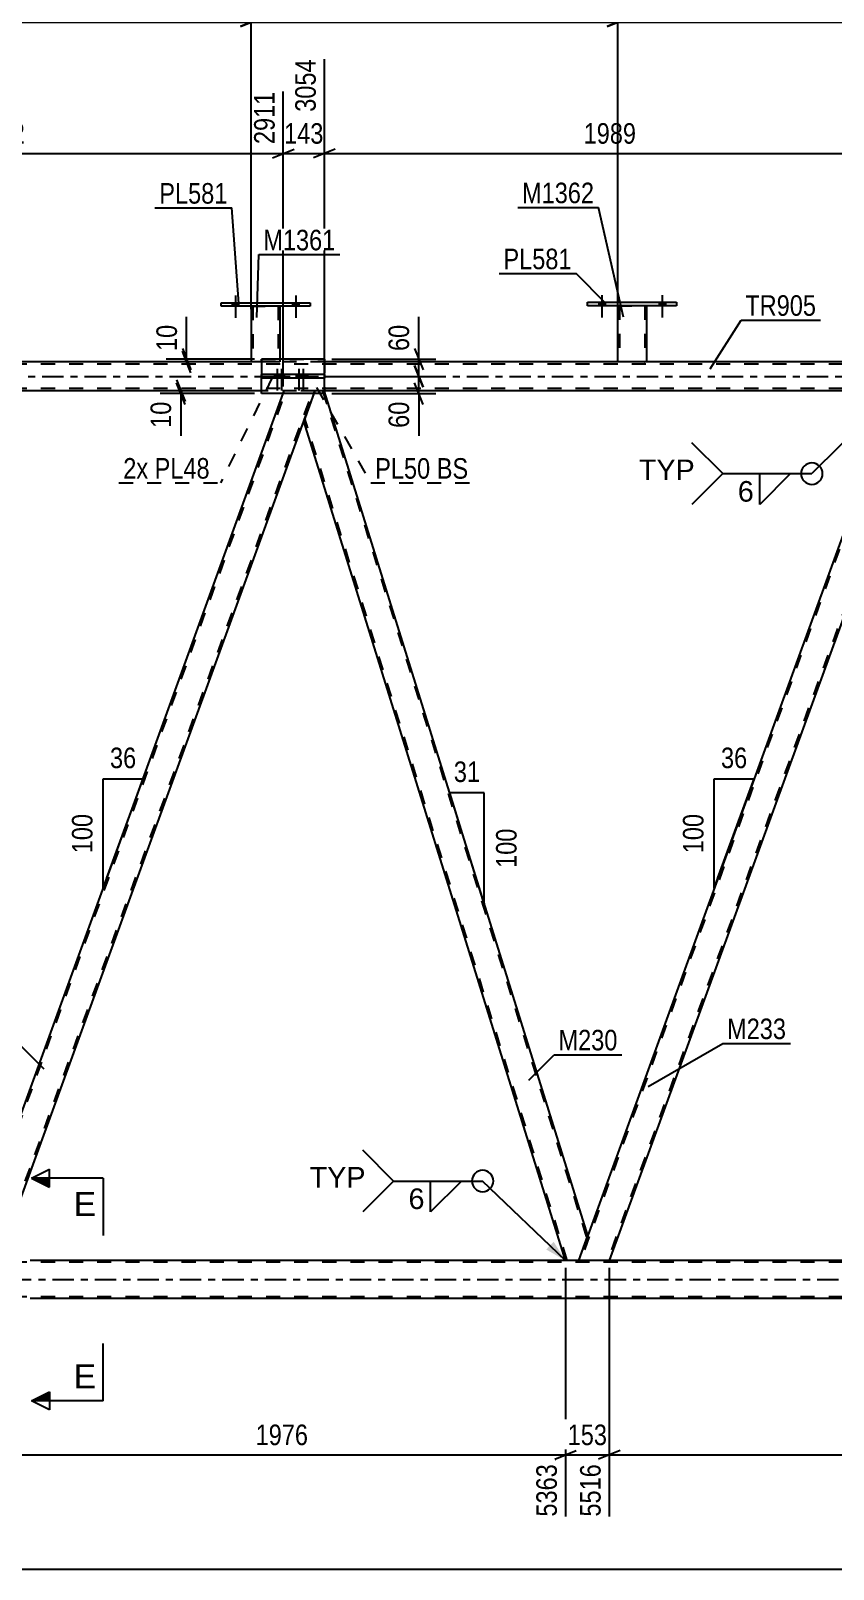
# Model space of a CAD drawing. Header units: millimetres. Extents: x 0 to 841, y 0 to 594.
# Drawn here: x 166.9 to 278.7, y 260.9 to 475.2 of the extents above; entities that cross this region are included whole.
import ezdxf

# ---------------------------------------------------------------- set-up
doc = ezdxf.new("R2010")
doc.units = ezdxf.units.MM
doc.linetypes.add('DXK_LINE_DOT2', pattern=[3.9198, 1.9599, -1.9599])
doc.linetypes.add('DXK_LINE_DOT3', pattern=[5.9187, 2.979, -0.9799, 0.9799, -0.9799])
doc.styles.add('Arial', font='ARIAL.TTF', dxfattribs={"height": 0.2})
doc.styles.add('Arial Narrow', font='ARIALN.TTF', dxfattribs={"height": 0.2})

# ---------------------------------------------------------------- blocks, each defined once
blk = doc.blocks.new('Part-275726623-4651 - 4642')
at = {"color": 2, "linetype": 'Continuous'}
for p, q in [((206.34, 424.69), (204.94, 420.84)), ((244.51, 307.35), (207.84, 424.97)), ((241.4, 303.87), (204.94, 420.84)), ((243.24, 303.87), (244.51, 307.35))]:
    blk.add_line(p, q, dxfattribs=at)
at = {"color": 7, "linetype": 'DXK_LINE_DOT2'}
for p, q in [((206.49, 425.09), (206.34, 424.69)), ((207.81, 425.09), (206.49, 425.09)), ((207.55, 425.09), (244.37, 306.97)), ((207.84, 424.97), (207.81, 425.09)), ((241.65, 303.87), (205.08, 421.22)), ((243.24, 303.87), (241.4, 303.87))]:
    blk.add_line(p, q, dxfattribs=at)
blk = doc.blocks.new('Part-275726623-4720 - 4642')
at = {"color": 7, "linetype": 'DXK_LINE_DOT2'}
for p, q in [((158.37, 303.87), (202.49, 425.09)), ((162.11, 303.87), (206.23, 425.09)), ((202.08, 424.69), (202.23, 425.09)), ((206.49, 425.09), (202.23, 425.09)), ((204.94, 420.84), (206.49, 425.09)), ((158.11, 303.87), (159.87, 308.7)), ((162.37, 303.87), (164.12, 308.7)), ((162.37, 303.87), (158.11, 303.87))]:
    blk.add_line(p, q, dxfattribs=at)
at = {"color": 2, "linetype": 'Continuous'}
for p, q in [((159.87, 308.7), (202.08, 424.69)), ((164.12, 308.7), (204.94, 420.84))]:
    blk.add_line(p, q, dxfattribs=at)
blk = doc.blocks.new('Part-275726623-4656 - 4642')
at = {"color": 7, "linetype": 'DXK_LINE_DOT2'}
for p, q in [((287.62, 425.09), (243.5, 303.87)), ((291.37, 425.09), (247.25, 303.87)), ((291.62, 425.09), (290.07, 420.84)), ((244.51, 307.35), (243.24, 303.87)), ((247.5, 303.87), (243.24, 303.87))]:
    blk.add_line(p, q, dxfattribs=at)
at = {"color": 2, "linetype": 'Continuous'}
for p, q in [((287.36, 425.09), (244.51, 307.35)), ((287.36, 425.09), (291.62, 425.09)), ((290.07, 420.84), (247.5, 303.87))]:
    blk.add_line(p, q, dxfattribs=at)
blk = doc.blocks.new('Part-275726623-4682 - 4642')
at = {"color": 7, "linetype": 'DXK_LINE_DOT2'}
for p, q in [((199.06, 425.09), (199.06, 429.49)), ((199.06, 429.49), (207.84, 429.49)), ((207.84, 429.49), (207.84, 424.69)), ((207.84, 424.69), (199.06, 424.69))]:
    blk.add_line(p, q, dxfattribs=at)
at = {"color": 2, "linetype": 'Continuous'}
blk.add_line((199.06, 424.69), (199.06, 425.09), dxfattribs=at)
blk = doc.blocks.new('Part-275726623-4737 - 4642')
at = {"color": 2, "linetype": 'Continuous'}
for p, q in [((207.84, 429.49), (199.06, 429.49)), ((199.06, 429.49), (199.06, 427.33)), ((207.84, 424.69), (207.84, 429.49)), ((199.06, 424.69), (199.06, 426.85)), ((207.84, 424.69), (199.06, 424.69))]:
    blk.add_line(p, q, dxfattribs=at)
at = {"color": 7, "linetype": 'DXK_LINE_DOT2'}
blk.add_line((199.06, 426.85), (199.06, 427.33), dxfattribs=at)
blk = doc.blocks.new('Part-275726623-4772 - 4642')
at = {"color": 7, "linetype": 'DXK_LINE_DOT2'}
for p, q in [((726.89, 303.63), (63.38, 303.63)), ((726.89, 298.83), (63.38, 298.83))]:
    blk.add_line(p, q, dxfattribs=at)
at = {"color": 2, "linetype": 'Continuous'}
for p, q in [((321.88, 303.87), (166.82, 303.87)), ((321.88, 298.59), (166.82, 298.59))]:
    blk.add_line(p, q, dxfattribs=at)
at = {"color": 7, "linetype": 'DXK_LINE_DOT3'}
blk.add_line((63.38, 301.23), (726.89, 301.23), dxfattribs=at)
blk = doc.blocks.new('Part-275726623-4773 - 4642')
at = {"color": 7, "linetype": 'DXK_LINE_DOT2'}
for p, q in [((207.84, 427.33), (199.06, 427.33)), ((199.06, 427.33), (199.06, 426.85)), ((207.84, 426.85), (199.06, 426.85)), ((205.47, 427.33), (205.47, 426.85)), ((207.84, 427.33), (207.84, 426.85))]:
    blk.add_line(p, q, dxfattribs=at)
blk = doc.blocks.new('Part-275726623-4778 - 4642')
at = {"color": 2, "linetype": 'Continuous'}
for p, q in [((205.47, 427.33), (199.06, 427.33)), ((199.06, 426.85), (199.06, 427.33)), ((205.47, 426.85), (199.06, 426.85)), ((207.84, 427.33), (205.47, 427.33)), ((205.47, 427.33), (205.47, 426.85)), ((207.84, 426.85), (205.47, 426.85)), ((207.84, 427.33), (207.84, 426.85))]:
    blk.add_line(p, q, dxfattribs=at)
blk = doc.blocks.new('Bolt-275726623-4831 - 4642')
at = {"color": 1, "linetype": 'DXK_LINE_DOT2'}
for p, q in [((200.87, 427.33), (200.87, 426.85)), ((201.23, 428.13), (201.23, 425.13)), ((201.47, 427.33), (201.47, 426.85)), ((201.59, 427.33), (201.59, 426.85)), ((201.83, 428.13), (201.83, 425.13)), ((202.19, 427.33), (202.19, 426.85)), ((203.88, 427.33), (203.88, 426.85)), ((204.24, 428.13), (204.24, 425.13)), ((204.48, 427.33), (204.48, 426.85)), ((204.6, 427.33), (204.6, 426.85)), ((204.84, 428.13), (204.84, 425.13)), ((205.2, 427.33), (205.2, 426.85))]:
    blk.add_line(p, q, dxfattribs=at)
blk = doc.blocks.new('Bolt-275726623-4832 - 4642')
at = {"linetype": 'Continuous'}
for points in [[(201.59, 427.33), (200.87, 427.33), (200.87, 426.85), (201.59, 426.85)], [(202.19, 427.33), (201.47, 427.33), (201.47, 426.85), (202.19, 426.85)], [(204.6, 427.33), (203.88, 427.33), (203.88, 426.85), (204.6, 426.85)], [(205.21, 427.33), (204.49, 427.33), (204.49, 426.85), (205.21, 426.85)]]:
    blk.add_hatch(color=1, dxfattribs=at).paths.add_polyline_path(points)
at = {"color": 1, "linetype": 'Continuous'}
for p, q in [((200.87, 427.33), (200.87, 426.85)), ((201.23, 428.13), (201.23, 425.13)), ((201.47, 427.33), (201.47, 426.85)), ((201.59, 427.33), (201.59, 426.85)), ((201.83, 428.13), (201.83, 425.13)), ((202.19, 427.33), (202.19, 426.85)), ((203.88, 427.33), (203.88, 426.85)), ((204.24, 428.13), (204.24, 425.13)), ((204.49, 427.33), (204.49, 426.85)), ((204.6, 427.33), (204.6, 426.85)), ((204.85, 428.13), (204.85, 425.13)), ((205.21, 427.33), (205.21, 426.85))]:
    blk.add_line(p, q, dxfattribs=at)
blk = doc.blocks.new('Part-275726623-4870 - 4642')
at = {"color": 2, "linetype": 'Continuous'}
for p, q in [((197.61, 429.09), (150.53, 429.09)), ((248.69, 429.09), (207.84, 429.09)), ((299.77, 429.09), (252.69, 429.09)), ((199.06, 425.09), (128.34, 425.09)), ((287.36, 425.09), (207.84, 425.09))]:
    blk.add_line(p, q, dxfattribs=at)
at = {"color": 7, "linetype": 'DXK_LINE_DOT2'}
for p, q in [((207.84, 429.09), (197.61, 429.09)), ((252.69, 429.09), (248.69, 429.09)), ((726.89, 428.77), (85.63, 428.77)), ((726.89, 425.41), (85.63, 425.41)), ((207.84, 425.09), (199.06, 425.09))]:
    blk.add_line(p, q, dxfattribs=at)
at = {"color": 7, "linetype": 'DXK_LINE_DOT3'}
blk.add_line((85.63, 427.09), (726.89, 427.09), dxfattribs=at)
blk = doc.blocks.new('Part-275726623-7704 - 4642')
at = {"color": 2, "linetype": 'Continuous'}
for p, q in [((197.61, 436.87), (197.61, 429.09)), ((201.61, 436.87), (201.61, 429.49)), ((199.06, 429.09), (197.61, 429.09))]:
    blk.add_line(p, q, dxfattribs=at)
at = {"color": 7, "linetype": 'DXK_LINE_DOT2'}
for p, q in [((197.61, 436.87), (201.61, 436.87)), ((197.61, 436.87), (197.61, 436.87)), ((197.61, 436.87), (197.61, 436.87)), ((197.85, 436.87), (197.85, 429.09)), ((201.37, 436.87), (201.37, 429.09)), ((201.61, 436.87), (201.61, 436.87)), ((201.61, 436.87), (201.61, 436.87)), ((201.61, 429.09), (199.06, 429.09)), ((201.61, 429.49), (201.61, 429.09))]:
    blk.add_line(p, q, dxfattribs=at)
blk = doc.blocks.new('Part-275726623-7705 - 4642')
at = {"color": 2, "linetype": 'Continuous'}
for p, q in [((193.41, 436.87), (193.41, 437.35)), ((193.41, 437.35), (205.81, 437.35)), ((205.81, 436.87), (193.41, 436.87)), ((205.81, 437.35), (205.81, 436.87))]:
    blk.add_line(p, q, dxfattribs=at)
blk = doc.blocks.new('Part-275726623-7706 - 4642')
at = {"color": 7, "linetype": 'DXK_LINE_DOT2'}
for p, q in [((248.69, 436.94), (252.69, 436.94)), ((248.69, 436.93), (248.69, 436.94)), ((248.69, 436.94), (248.69, 436.93)), ((248.93, 436.94), (248.93, 429.09)), ((252.45, 436.94), (252.45, 429.09)), ((252.69, 436.94), (252.69, 436.93)), ((252.69, 436.93), (252.69, 436.94)), ((252.43, 429.09), (252.45, 429.09))]:
    blk.add_line(p, q, dxfattribs=at)
at = {"color": 2, "linetype": 'Continuous'}
for p, q in [((248.69, 429.09), (248.69, 436.93)), ((252.69, 436.93), (252.69, 429.09)), ((252.65, 429.09), (248.69, 429.09)), ((252.69, 429.09), (252.65, 429.09))]:
    blk.add_line(p, q, dxfattribs=at)
blk = doc.blocks.new('Part-275726623-7707 - 4642')
at = {"color": 2, "linetype": 'Continuous'}
for p, q in [((244.49, 436.93), (244.49, 437.41)), ((244.49, 437.41), (256.89, 437.41)), ((256.89, 437.41), (256.89, 436.93)), ((256.89, 436.93), (244.49, 436.93))]:
    blk.add_line(p, q, dxfattribs=at)
blk = doc.blocks.new('Bolt-275726623-7731 - 4642')
at = {"linetype": 'Continuous'}
for points in [[(194.97, 436.87), (195.85, 436.87), (195.85, 437.35), (194.97, 437.35)], [(203.37, 436.87), (204.25, 436.87), (204.25, 437.35), (203.37, 437.35)]]:
    blk.add_hatch(color=1, dxfattribs=at).paths.add_polyline_path(points)
at = {"color": 1, "linetype": 'Continuous'}
for p, q in [((195.41, 438.35), (195.41, 435.23)), ((203.81, 438.35), (203.81, 435.23)), ((194.97, 437.35), (194.97, 436.87)), ((195.85, 437.35), (195.85, 436.87)), ((203.37, 437.35), (203.37, 436.87)), ((204.25, 437.35), (204.25, 436.87))]:
    blk.add_line(p, q, dxfattribs=at)
blk = doc.blocks.new('Bolt-275726623-7732 - 4642')
at = {"linetype": 'Continuous'}
for points in [[(194.97, 436.87), (195.85, 436.87), (195.85, 437.35), (194.97, 437.35)], [(203.37, 436.87), (204.25, 436.87), (204.25, 437.35), (203.37, 437.35)]]:
    blk.add_hatch(color=1, dxfattribs=at).paths.add_polyline_path(points)
at = {"color": 1, "linetype": 'Continuous'}
for p, q in [((195.41, 438.35), (195.41, 435.23)), ((203.81, 438.35), (203.81, 435.23)), ((194.97, 437.35), (194.97, 436.87)), ((195.85, 437.35), (195.85, 436.87)), ((203.37, 437.35), (203.37, 436.87)), ((204.25, 437.35), (204.25, 436.87))]:
    blk.add_line(p, q, dxfattribs=at)
blk = doc.blocks.new('Bolt-275726623-7733 - 4642')
at = {"linetype": 'Continuous'}
for points in [[(246.05, 436.93), (246.93, 436.93), (246.93, 437.41), (246.05, 437.41)], [(254.45, 436.93), (255.33, 436.93), (255.33, 437.41), (254.45, 437.41)]]:
    blk.add_hatch(color=1, dxfattribs=at).paths.add_polyline_path(points)
at = {"color": 1, "linetype": 'Continuous'}
for p, q in [((246.05, 437.41), (246.05, 436.93)), ((246.49, 438.41), (246.49, 435.29)), ((246.93, 437.41), (246.93, 436.93)), ((254.45, 437.41), (254.45, 436.93)), ((254.89, 438.41), (254.89, 435.29)), ((255.33, 437.41), (255.33, 436.93))]:
    blk.add_line(p, q, dxfattribs=at)
blk = doc.blocks.new('Bolt-275726623-7734 - 4642')
at = {"linetype": 'Continuous'}
for points in [[(246.05, 436.93), (246.93, 436.93), (246.93, 437.41), (246.05, 437.41)], [(254.45, 436.93), (255.33, 436.93), (255.33, 437.41), (254.45, 437.41)]]:
    blk.add_hatch(color=1, dxfattribs=at).paths.add_polyline_path(points)
at = {"color": 1, "linetype": 'Continuous'}
for p, q in [((246.05, 437.41), (246.05, 436.93)), ((246.49, 438.41), (246.49, 435.29)), ((246.93, 437.41), (246.93, 436.93)), ((254.45, 437.41), (254.45, 436.93)), ((254.89, 438.41), (254.89, 435.29)), ((255.33, 437.41), (255.33, 436.93))]:
    blk.add_line(p, q, dxfattribs=at)
blk = doc.blocks.new('StraightDimension-275726623-5878 - 4642')
at = {"color": 7, "linetype": 'Continuous'}
for p, q in [((162.37, 302.87), (162.37, 268.19)), ((241.4, 302.87), (241.4, 268.19)), ((163.87, 277.4), (160.87, 276.2)), ((162.37, 276.8), (241.4, 276.8)), ((239.9, 276.2), (242.9, 277.4))]:
    blk.add_line(p, q, dxfattribs=at)
at = {"color": 0}
blk.add_wipeout([(206.14, 277.55), (206.14, 281.75), (197.63, 281.75), (197.63, 277.55)], dxfattribs=at)
at = {"color": 0, "linetype": 'Continuous'}
blk.add_wipeout([(240.8, 276.1), (236.6, 276.1), (236.6, 267.59), (240.8, 267.59)], dxfattribs=at)
at = {"color": 3, "style": 'Arial Narrow'}
blk.add_text('1976', height=2.863, dxfattribs=at).set_placement((198.23, 278.15))
at = {"color": 3, "linetype": 'Continuous', "style": 'Arial Narrow'}
blk.add_text('5363', height=2.863, rotation=90.0002, dxfattribs=at).set_placement((240.2, 268.19))
blk = doc.blocks.new('StraightDimension-275726623-5854 - 4642')
at = {"color": 7, "linetype": 'Continuous'}
for p, q in [((241.4, 302.87), (241.4, 268.19)), ((247.5, 302.87), (247.5, 268.19)), ((239.9, 276.2), (242.9, 277.4)), ((241.4, 276.8), (247.5, 276.8)), ((249, 277.4), (246, 276.2))]:
    blk.add_line(p, q, dxfattribs=at)
at = {"color": 0}
blk.add_wipeout([(247.79, 277.55), (247.79, 281.75), (241.11, 281.75), (241.11, 277.55)], dxfattribs=at)
at = {"color": 0, "linetype": 'Continuous'}
blk.add_wipeout([(246.9, 276.1), (242.7, 276.1), (242.7, 267.59), (246.9, 267.59)], dxfattribs=at)
at = {"color": 3, "style": 'Arial Narrow'}
blk.add_text('153', height=2.863, dxfattribs=at).set_placement((241.71, 278.15))
at = {"color": 3, "linetype": 'Continuous', "style": 'Arial Narrow'}
blk.add_text('5516', height=2.863, rotation=90.0002, dxfattribs=at).set_placement((246.3, 268.19))
blk = doc.blocks.new('StraightDimension-275726623-5250 - 4642')
at = {"color": 7, "linetype": 'Continuous'}
for p, q in [((207.81, 426.09), (207.81, 471.27)), ((202.08, 425.69), (202.08, 466.77)), ((200.58, 457.56), (203.58, 458.76)), ((202.08, 458.16), (207.81, 458.16)), ((209.31, 458.76), (206.31, 457.56))]:
    blk.add_line(p, q, dxfattribs=at)
at = {"color": 0}
blk.add_wipeout([(208.29, 458.91), (208.29, 463.11), (201.6, 463.11), (201.6, 458.91)], dxfattribs=at)
at = {"color": 0, "linetype": 'Continuous'}
blk.add_wipeout([(207.21, 471.87), (203.01, 471.87), (203.01, 463.36), (207.21, 463.36)], dxfattribs=at)
at = {"color": 3, "linetype": 'Continuous', "style": 'Arial Narrow'}
blk.add_text('3054', height=2.863, rotation=90.0002, dxfattribs=at).set_placement((206.61, 463.96))
at = {"color": 3, "style": 'Arial Narrow'}
blk.add_text('143', height=2.863, dxfattribs=at).set_placement((202.2, 459.51))
blk = doc.blocks.new('StraightDimension-275726623-5005 - 4642')
at = {"color": 7, "linetype": 'Continuous'}
for p, q in [((198.06, 425.09), (184.95, 425.09)), ((198.06, 424.69), (184.95, 424.69)), ((187.2, 426.59), (188.4, 423.59)), ((188.4, 423.19), (187.2, 426.19)), ((187.8, 424.69), (187.8, 425.09))]:
    blk.add_line(p, q, dxfattribs=at)
at = {"color": 0}
blk.add_wipeout([(187.05, 424.17), (182.85, 424.17), (182.85, 419.31), (187.05, 419.31)], dxfattribs=at)
at = {"color": 7, "linetype": 'Continuous'}
blk.add_line((187.8, 424.69), (187.8, 418.79), dxfattribs=at)
blk.add_line((187.8, 424.69), (187.8, 418.79), dxfattribs=at)
at = {"color": 3, "style": 'Arial Narrow'}
blk.add_text('10', height=2.863, rotation=90.0002, dxfattribs=at).set_placement((186.45, 419.91))
blk = doc.blocks.new('StraightDimension-275726623-4937 - 4642')
at = {"color": 7, "linetype": 'Continuous'}
blk.add_line((52.52, 260.86), (783.33, 260.86), dxfattribs=at)
blk = doc.blocks.new('StraightDimension-275726623-4959 - 4642')
at = {"color": 7, "linetype": 'Continuous'}
for p, q in [((220.36, 430.99), (221.56, 427.99)), ((208.84, 429.49), (223.36, 429.49)), ((220.96, 427.09), (220.96, 429.49)), ((208.84, 427.09), (223.36, 427.09)), ((221.56, 425.59), (220.36, 428.59))]:
    blk.add_line(p, q, dxfattribs=at)
at = {"color": 0}
blk.add_wipeout([(220.21, 434.88), (216.01, 434.88), (216.01, 430.02), (220.21, 430.02)], dxfattribs=at)
at = {"color": 7, "linetype": 'Continuous'}
blk.add_line((220.96, 429.49), (220.96, 435.4), dxfattribs=at)
blk.add_line((220.96, 429.49), (220.96, 435.4), dxfattribs=at)
at = {"color": 3, "style": 'Arial Narrow'}
blk.add_text('60', height=2.863, rotation=90.0002, dxfattribs=at).set_placement((219.61, 430.62))
blk = doc.blocks.new('StraightDimension-275726623-5274 - 4642')
at = {"color": 7, "linetype": 'Continuous'}
for p, q in [((207.81, 426.09), (207.81, 471.27)), ((287.36, 426.09), (287.36, 466.77)), ((209.31, 458.76), (206.31, 457.56)), ((207.81, 458.16), (287.36, 458.16)), ((285.86, 457.56), (288.86, 458.76))]:
    blk.add_line(p, q, dxfattribs=at)
at = {"color": 0, "linetype": 'Continuous'}
blk.add_wipeout([(286.76, 467.37), (282.56, 467.37), (282.56, 458.86), (286.76, 458.86)], dxfattribs=at)
at = {"color": 0}
blk.add_wipeout([(251.84, 458.91), (251.84, 463.11), (243.33, 463.11), (243.33, 458.91)], dxfattribs=at)
at = {"color": 3, "linetype": 'Continuous', "style": 'Arial Narrow'}
blk.add_text('5043', height=2.863, rotation=90.0002, dxfattribs=at).set_placement((286.16, 459.46))
at = {"color": 3, "style": 'Arial Narrow'}
blk.add_text('1989', height=2.863, dxfattribs=at).set_placement((243.93, 459.51))
blk = doc.blocks.new('StraightDimension-275726623-4971 - 4642')
at = {"color": 7, "linetype": 'Continuous'}
for p, q in [((208.84, 427.09), (223.36, 427.09)), ((220.36, 428.59), (221.56, 425.59)), ((220.96, 424.69), (220.96, 427.09)), ((208.84, 424.69), (223.36, 424.69)), ((221.56, 423.19), (220.36, 426.19))]:
    blk.add_line(p, q, dxfattribs=at)
at = {"color": 0}
blk.add_wipeout([(220.21, 424.17), (216.01, 424.17), (216.01, 419.31), (220.21, 419.31)], dxfattribs=at)
at = {"color": 7, "linetype": 'Continuous'}
blk.add_line((220.96, 424.69), (220.96, 418.79), dxfattribs=at)
blk.add_line((220.96, 424.69), (220.96, 418.79), dxfattribs=at)
at = {"color": 3, "style": 'Arial Narrow'}
blk.add_text('60', height=2.863, rotation=90.0002, dxfattribs=at).set_placement((219.61, 419.91))
blk = doc.blocks.new('StraightDimension-275726623-4984 - 4642')
at = {"color": 7, "linetype": 'Continuous'}
for p, q in [((188.02, 430.99), (189.22, 427.99)), ((198.06, 429.49), (185.77, 429.49)), ((198.06, 429.09), (185.77, 429.09)), ((189.22, 427.59), (188.02, 430.59)), ((188.62, 429.09), (188.62, 429.49))]:
    blk.add_line(p, q, dxfattribs=at)
at = {"color": 0}
blk.add_wipeout([(187.87, 434.88), (183.67, 434.88), (183.67, 430.02), (187.87, 430.02)], dxfattribs=at)
at = {"color": 7, "linetype": 'Continuous'}
blk.add_line((188.62, 429.49), (188.62, 435.4), dxfattribs=at)
blk.add_line((188.62, 429.49), (188.62, 435.4), dxfattribs=at)
at = {"color": 3, "style": 'Arial Narrow'}
blk.add_text('10', height=2.863, rotation=90.0002, dxfattribs=at).set_placement((187.27, 430.62))
blk = doc.blocks.new('StraightDimension-275726623-5226 - 4642')
at = {"color": 7, "linetype": 'Continuous'}
for p, q in [((122.8, 425.69), (122.8, 469.44)), ((202.08, 425.69), (202.08, 466.77)), ((124.3, 458.76), (121.3, 457.56)), ((122.8, 458.16), (202.08, 458.16)), ((200.58, 457.56), (203.58, 458.76))]:
    blk.add_line(p, q, dxfattribs=at)
at = {"color": 0, "linetype": 'Continuous'}
blk.add_wipeout([(201.48, 467.37), (197.28, 467.37), (197.28, 458.86), (201.48, 458.86)], dxfattribs=at)
at = {"color": 0}
blk.add_wipeout([(166.7, 458.91), (166.7, 463.11), (158.18, 463.11), (158.18, 458.91)], dxfattribs=at)
at = {"color": 3, "linetype": 'Continuous', "style": 'Arial Narrow'}
blk.add_text('2911', height=2.863, rotation=90.0002, dxfattribs=at).set_placement((200.88, 459.46))
at = {"color": 3, "style": 'Arial Narrow'}
blk.add_text('1982', height=2.863, dxfattribs=at).set_placement((158.78, 459.51))
blk = doc.blocks.new('StraightDimension-275726623-5830 - 4642')
at = {"color": 7, "linetype": 'Continuous'}
for p, q in [((247.5, 302.87), (247.5, 268.19)), ((326.53, 302.87), (326.53, 268.19)), ((249, 277.4), (246, 276.2)), ((247.5, 276.8), (326.53, 276.8)), ((325.03, 276.2), (328.03, 277.4))]:
    blk.add_line(p, q, dxfattribs=at)
at = {"color": 0}
blk.add_wipeout([(291.27, 277.55), (291.27, 281.75), (282.76, 281.75), (282.76, 277.55)], dxfattribs=at)
at = {"color": 0, "linetype": 'Continuous'}
blk.add_wipeout([(325.93, 276.1), (321.73, 276.1), (321.73, 267.59), (325.93, 267.59)], dxfattribs=at)
at = {"color": 3, "style": 'Arial Narrow'}
blk.add_text('1976', height=2.863, dxfattribs=at).set_placement((283.36, 278.15))
at = {"color": 3, "linetype": 'Continuous', "style": 'Arial Narrow'}
blk.add_text('7492', height=2.863, rotation=90.0002, dxfattribs=at).set_placement((325.33, 268.19))
blk = doc.blocks.new('StraightDimension-275726623-21909 - 4642')
at = {"color": 7, "linetype": 'Continuous'}
for p, q in [((248.69, 436.46), (248.69, 485.07)), ((299.77, 436.46), (299.77, 485.07)), ((250.19, 477.06), (247.19, 475.86)), ((248.69, 476.46), (299.77, 476.46)), ((298.27, 475.86), (301.27, 477.06))]:
    blk.add_line(p, q, dxfattribs=at)
at = {"color": 0, "linetype": 'Continuous'}
blk.add_wipeout([(299.17, 485.67), (294.97, 485.67), (294.97, 477.16), (299.17, 477.16)], dxfattribs=at)
at = {"color": 0}
blk.add_wipeout([(278.48, 477.21), (278.48, 481.41), (269.97, 481.41), (269.97, 477.21)], dxfattribs=at)
at = {"color": 3, "linetype": 'Continuous', "style": 'Arial Narrow'}
blk.add_text('5353', height=2.863, rotation=90.0002, dxfattribs=at).set_placement((298.57, 477.76))
at = {"color": 3, "style": 'Arial Narrow'}
blk.add_text('1277', height=2.863, dxfattribs=at).set_placement((270.57, 477.81))
blk = doc.blocks.new('StraightDimension-275726623-21910 - 4642')
at = {"color": 7, "linetype": 'Continuous'}
for p, q in [((197.61, 436.46), (197.61, 485.07)), ((248.69, 436.46), (248.69, 485.07)), ((199.11, 477.06), (196.11, 475.86)), ((197.61, 476.46), (248.69, 476.46)), ((247.19, 475.86), (250.19, 477.06))]:
    blk.add_line(p, q, dxfattribs=at)
at = {"color": 0, "linetype": 'Continuous'}
blk.add_wipeout([(248.09, 485.67), (243.89, 485.67), (243.89, 477.16), (248.09, 477.16)], dxfattribs=at)
at = {"color": 0}
blk.add_wipeout([(227.4, 477.21), (227.4, 481.41), (218.89, 481.41), (218.89, 477.21)], dxfattribs=at)
at = {"color": 3, "linetype": 'Continuous', "style": 'Arial Narrow'}
blk.add_text('4076', height=2.863, rotation=90.0002, dxfattribs=at).set_placement((247.49, 477.76))
at = {"color": 3, "style": 'Arial Narrow'}
blk.add_text('1277', height=2.863, dxfattribs=at).set_placement((219.49, 477.81))
blk = doc.blocks.new('StraightDimension-275726623-21911 - 4642')
at = {"color": 7, "linetype": 'Continuous'}
for p, q in [((146.53, 436.46), (146.53, 485.07)), ((197.61, 436.46), (197.61, 485.07)), ((148.03, 477.06), (145.03, 475.86)), ((146.53, 476.46), (197.61, 476.46)), ((196.11, 475.86), (199.11, 477.06))]:
    blk.add_line(p, q, dxfattribs=at)
at = {"color": 0, "linetype": 'Continuous'}
blk.add_wipeout([(197.01, 485.67), (192.81, 485.67), (192.81, 477.16), (197.01, 477.16)], dxfattribs=at)
at = {"color": 0}
blk.add_wipeout([(176.32, 477.21), (176.32, 481.41), (167.81, 481.41), (167.81, 477.21)], dxfattribs=at)
at = {"color": 3, "linetype": 'Continuous', "style": 'Arial Narrow'}
blk.add_text('2799', height=2.863, rotation=90.0002, dxfattribs=at).set_placement((196.41, 477.76))
at = {"color": 3, "style": 'Arial Narrow'}
blk.add_text('1277', height=2.863, dxfattribs=at).set_placement((168.41, 477.81))
blk = doc.blocks.new('AngleDimension-275726623-22137 - 4642')
at = {"color": 7, "linetype": 'Continuous'}
for p, q in [((230.09, 369.06), (225.27, 369.06)), ((230.09, 353.6), (225.27, 369.06)), ((230.09, 353.6), (230.09, 369.06)), ((230.02, 353.84), (230.09, 353.6))]:
    blk.add_line(p, q, dxfattribs=at)
at = {"color": 0}
for points in [[(230.11, 369.96), (230.11, 374.16), (225.25, 374.16), (225.25, 369.96)], [(235.19, 364.67), (230.99, 364.67), (230.99, 357.99), (235.19, 357.99)]]:
    blk.add_wipeout(points, dxfattribs=at)
at = {"color": 3, "style": 'Arial Narrow'}
blk.add_text('31', height=2.863, dxfattribs=at).set_placement((225.85, 370.56))
blk.add_text('100', height=2.863, rotation=90.0002, dxfattribs=at).set_placement((234.59, 358.59))
blk = doc.blocks.new('AngleDimension-275726623-22139 - 4642')
at = {"color": 7, "linetype": 'Continuous'}
for p, q in [((177, 370.99), (182.54, 370.99)), ((177, 355.76), (182.54, 370.99)), ((177, 355.76), (177, 370.99)), ((177.52, 357.19), (182.54, 370.99))]:
    blk.add_line(p, q, dxfattribs=at)
at = {"color": 0}
for points in [[(182.19, 371.89), (182.19, 376.09), (177.34, 376.09), (177.34, 371.89)], [(176.1, 366.72), (171.9, 366.72), (171.9, 360.03), (176.1, 360.03)]]:
    blk.add_wipeout(points, dxfattribs=at)
at = {"color": 3, "style": 'Arial Narrow'}
blk.add_text('36', height=2.863, dxfattribs=at).set_placement((177.94, 372.49))
blk.add_text('100', height=2.863, rotation=90.0002, dxfattribs=at).set_placement((175.5, 360.63))
blk = doc.blocks.new('AngleDimension-275726623-22167 - 4642')
at = {"color": 7, "linetype": 'Continuous'}
for p, q in [((262.13, 370.99), (267.67, 370.99)), ((262.13, 355.76), (267.67, 370.99)), ((262.13, 355.76), (262.13, 370.99)), ((262.65, 357.19), (267.67, 370.99))]:
    blk.add_line(p, q, dxfattribs=at)
at = {"color": 0}
for points in [[(267.33, 371.89), (267.33, 376.09), (262.47, 376.09), (262.47, 371.89)], [(261.23, 366.72), (257.03, 366.72), (257.03, 360.03), (261.23, 360.03)]]:
    blk.add_wipeout(points, dxfattribs=at)
at = {"color": 3, "style": 'Arial Narrow'}
blk.add_text('36', height=2.863, dxfattribs=at).set_placement((263.07, 372.49))
blk.add_text('100', height=2.863, rotation=90.0002, dxfattribs=at).set_placement((260.63, 360.63))
blk = doc.blocks.new('Mark-275726623-21591 - 4642')
at = {"color": 0}
blk.add_wipeout([(242.27, 442.02), (242.27, 445.02), (232.76, 445.02), (232.76, 442.02)], dxfattribs=at)
blk.add_wipeout([(242.27, 442.02), (242.27, 445.02), (232.76, 445.02), (232.76, 442.02)], dxfattribs=at)
at = {"color": 30, "linetype": 'Continuous'}
for p in [(232.16, 441.42), (246.98, 437.31)]:
    blk.add_line(p, (242.87, 441.42), dxfattribs=at)
at = {"color": 3, "style": 'Arial Narrow'}
blk.add_text('PL581', height=2.863, dxfattribs=at).set_placement((232.76, 442.02))
blk = doc.blocks.new('Mark-275726623-21436 - 4642')
at = {"color": 0}
blk.add_wipeout([(248.65, 333.16), (248.65, 336.16), (240.43, 336.16), (240.43, 333.16)], dxfattribs=at)
blk.add_wipeout([(248.65, 333.16), (248.65, 336.16), (240.43, 336.16), (240.43, 333.16)], dxfattribs=at)
at = {"color": 30, "linetype": 'Continuous'}
for p, q in [((236.29, 329.03), (239.83, 332.56)), ((239.83, 332.56), (249.25, 332.56))]:
    blk.add_line(p, q, dxfattribs=at)
at = {"color": 3, "style": 'Arial Narrow'}
blk.add_text('M230', height=2.863, dxfattribs=at).set_placement((240.43, 333.16))
blk = doc.blocks.new('MarkSet-275726623-21454 - 4642')
at = {"color": 30, "linetype": 'DXK_LINE_DOT2'}
blk.add_line((200.51, 426.85), (193.34, 412.24), dxfattribs=at)
at = {"color": 0}
blk.add_wipeout([(183.26, 412.84), (183.26, 415.84), (179.79, 415.84), (179.79, 412.84)], dxfattribs=at)
blk.add_wipeout([(183.26, 412.84), (183.26, 415.84), (179.79, 415.84), (179.79, 412.84)], dxfattribs=at)
blk.add_wipeout([(191.84, 412.84), (191.84, 415.84), (184.16, 415.84), (184.16, 412.84)], dxfattribs=at)
blk.add_wipeout([(191.84, 412.84), (191.84, 415.84), (184.16, 415.84), (184.16, 412.84)], dxfattribs=at)
at = {"color": 30, "linetype": 'DXK_LINE_DOT2'}
blk.add_line((179.19, 412.24), (193.34, 412.24), dxfattribs=at)
at = {"color": 3, "style": 'Arial Narrow'}
for s, p in [('2x', (179.79, 412.84)), ('PL48', (184.16, 412.84))]:
    blk.add_text(s, height=2.863, dxfattribs=at).set_placement(p)
blk = doc.blocks.new('WeldMark-275726623-6006 - 4642')
at = {"linetype": 'Continuous'}
blk.add_hatch(color=30, dxfattribs=at).paths.add_polyline_path([(239.75, 306.49), (241.4, 303.87), (238.72, 305.41)])
at = {"color": 3, "linetype": 'Continuous'}
for q in [(213.15, 319.24), (213.15, 310.67)]:
    blk.add_line((217.43, 314.95), q, dxfattribs=at)
at = {"color": 30, "linetype": 'Continuous'}
blk.add_line((241.4, 303.87), (229.86, 314.95), dxfattribs=at)
at = {"color": 3, "linetype": 'Continuous'}
for start, end in [(90, 270), (270, 90)]:
    blk.add_arc((229.86, 314.95), 1.5, start, end, dxfattribs=at)
at = {"color": 0}
blk.add_wipeout([(221.96, 310.85), (221.96, 314.25), (219.33, 314.25), (219.33, 310.85)], dxfattribs=at)
at = {"color": 30, "linetype": 'Continuous'}
blk.add_line((217.43, 314.95), (229.86, 314.95), dxfattribs=at)
at = {"color": 3, "linetype": 'Continuous'}
for p, q in [((222.61, 314.95), (226.9, 314.95)), ((226.9, 314.95), (222.61, 310.67)), ((222.61, 310.67), (222.61, 314.95))]:
    blk.add_line(p, q, dxfattribs=at)
at = {"color": 3, "style": 'Arial'}
blk.add_text('6', height=2.87, dxfattribs=at).set_placement((219.53, 311.05))
at = {"color": 0, "linetype": 'Continuous'}
blk.add_wipeout([(213.53, 314.05), (213.53, 317.05), (205.76, 317.05), (205.76, 314.05)], dxfattribs=at)
blk.add_wipeout([(213.53, 314.05), (213.53, 317.05), (205.76, 317.05), (205.76, 314.05)], dxfattribs=at)
at = {"color": 3, "linetype": 'Continuous', "style": 'Arial'}
blk.add_text('TYP', height=2.865, dxfattribs=at).set_placement((205.76, 314.05))
blk = doc.blocks.new('Mark-275726623-4866 - 4642')
at = {"color": 0}
blk.add_wipeout([(276.32, 435.53), (276.32, 438.53), (266.46, 438.53), (266.46, 435.53)], dxfattribs=at)
blk.add_wipeout([(276.32, 435.53), (276.32, 438.53), (266.46, 438.53), (266.46, 435.53)], dxfattribs=at)
at = {"color": 30, "linetype": 'Continuous'}
for p, q in [((261.55, 428.12), (265.86, 434.93)), ((265.86, 434.93), (276.92, 434.93))]:
    blk.add_line(p, q, dxfattribs=at)
at = {"color": 3, "style": 'Arial Narrow'}
blk.add_text('TR905', height=2.863, dxfattribs=at).set_placement((266.46, 435.53))
blk = doc.blocks.new('SectionMark-275726623-5990 - 4642')
at = {"linetype": 'Continuous'}
for points in [[(169.49, 315.34), (169.49, 314.09), (166.99, 315.34)], [(169.49, 285.57), (169.49, 284.32), (166.99, 284.32)]]:
    blk.add_hatch(color=6, dxfattribs=at).paths.add_polyline_path(points)
at = {"color": 6, "linetype": 'Continuous'}
for p, q in [((166.99, 315.34), (169.49, 316.59)), ((176.99, 315.34), (166.99, 315.34)), ((166.99, 315.34), (169.49, 314.09)), ((169.49, 314.09), (169.49, 316.59)), ((166.99, 284.32), (169.49, 285.57)), ((169.49, 285.57), (169.49, 283.07)), ((176.99, 284.32), (166.99, 284.32)), ((169.49, 283.07), (166.99, 284.32))]:
    blk.add_line(p, q, dxfattribs=at)
at = {"color": 0, "linetype": 'Continuous'}
for points in [[(175.99, 310.09), (175.99, 313.59), (172.88, 313.59), (172.88, 310.09)], [(175.99, 286.07), (175.99, 289.57), (172.88, 289.57), (172.88, 286.07)]]:
    blk.add_wipeout(points, dxfattribs=at)
at = {"color": 6, "linetype": 'Continuous'}
for p, q in [((176.99, 315.34), (176.99, 307.34)), ((176.99, 284.32), (176.99, 292.32))]:
    blk.add_line(p, q, dxfattribs=at)
at = {"color": 3, "linetype": 'Continuous', "style": 'Arial'}
for p in [(172.88, 310.09), (172.88, 286.07)]:
    blk.add_text('E', height=3.34, dxfattribs=at).set_placement(p)
blk = doc.blocks.new('MarkSet-275726623-21485 - 4642')
at = {"color": 0}
blk.add_wipeout([(222.57, 412.83), (222.57, 415.83), (214.89, 415.83), (214.89, 412.83)], dxfattribs=at)
blk.add_wipeout([(222.57, 412.83), (222.57, 415.83), (214.89, 415.83), (214.89, 412.83)], dxfattribs=at)
at = {"color": 30, "linetype": 'DXK_LINE_DOT2'}
blk.add_line((206.72, 425.52), (214.29, 412.23), dxfattribs=at)
at = {"color": 0}
blk.add_wipeout([(227.85, 412.83), (227.85, 415.83), (223.47, 415.83), (223.47, 412.83)], dxfattribs=at)
blk.add_wipeout([(227.85, 412.83), (227.85, 415.83), (223.47, 415.83), (223.47, 412.83)], dxfattribs=at)
at = {"color": 30, "linetype": 'DXK_LINE_DOT2'}
blk.add_line((214.29, 412.23), (228.45, 412.23), dxfattribs=at)
at = {"color": 3, "style": 'Arial Narrow'}
for s, p in [('PL50', (214.89, 412.83)), ('BS', (223.47, 412.83))]:
    blk.add_text(s, height=2.863, dxfattribs=at).set_placement(p)
blk = doc.blocks.new('WeldMark-275726623-6019 - 4642')
at = {"linetype": 'Continuous'}
blk.add_hatch(color=30, dxfattribs=at).paths.add_polyline_path([(284.71, 423.51), (287.36, 425.09), (285.77, 422.45)])
at = {"color": 30, "linetype": 'Continuous'}
blk.add_line((287.36, 425.09), (275.73, 413.53), dxfattribs=at)
at = {"color": 3, "linetype": 'Continuous'}
for q in [(259.02, 417.82), (259.02, 409.25)]:
    blk.add_line((263.31, 413.53), q, dxfattribs=at)
for start, end in [(90, 270), (270, 90)]:
    blk.add_arc((275.73, 413.53), 1.5, start, end, dxfattribs=at)
at = {"color": 0}
blk.add_wipeout([(267.83, 409.43), (267.83, 412.83), (265.21, 412.83), (265.21, 409.43)], dxfattribs=at)
at = {"color": 30, "linetype": 'Continuous'}
blk.add_line((263.31, 413.53), (275.73, 413.53), dxfattribs=at)
at = {"color": 3, "linetype": 'Continuous'}
for p, q in [((268.49, 413.53), (272.77, 413.53)), ((272.77, 413.53), (268.49, 409.25)), ((268.49, 409.25), (268.49, 413.53))]:
    blk.add_line(p, q, dxfattribs=at)
at = {"color": 3, "style": 'Arial'}
blk.add_text('6', height=2.87, dxfattribs=at).set_placement((265.41, 409.63))
at = {"color": 0, "linetype": 'Continuous'}
blk.add_wipeout([(259.41, 412.63), (259.41, 415.63), (251.63, 415.63), (251.63, 412.63)], dxfattribs=at)
blk.add_wipeout([(259.41, 412.63), (259.41, 415.63), (251.63, 415.63), (251.63, 412.63)], dxfattribs=at)
at = {"color": 3, "linetype": 'Continuous', "style": 'Arial'}
blk.add_text('TYP', height=2.865, dxfattribs=at).set_placement((251.63, 412.63))
blk = doc.blocks.new('Mark-275726623-21588 - 4642')
at = {"color": 0}
blk.add_wipeout([(245.4, 451.22), (245.4, 454.22), (235.35, 454.22), (235.35, 451.22)], dxfattribs=at)
blk.add_wipeout([(245.4, 451.22), (245.4, 454.22), (235.35, 454.22), (235.35, 451.22)], dxfattribs=at)
at = {"color": 30, "linetype": 'Continuous'}
for p in [(234.75, 450.62), (249.5, 435.36)]:
    blk.add_line(p, (246, 450.62), dxfattribs=at)
at = {"color": 3, "style": 'Arial Narrow'}
blk.add_text('M1362', height=2.863, dxfattribs=at).set_placement((235.35, 451.22))
blk = doc.blocks.new('Mark-275726623-21442 - 4642')
at = {"color": 0}
blk.add_wipeout([(164.62, 334.67), (164.62, 337.67), (156.4, 337.67), (156.4, 334.67)], dxfattribs=at)
blk.add_wipeout([(164.62, 334.67), (164.62, 337.67), (156.4, 337.67), (156.4, 334.67)], dxfattribs=at)
at = {"color": 30, "linetype": 'Continuous'}
for p in [(155.8, 334.07), (168.76, 330.53)]:
    blk.add_line(p, (165.22, 334.07), dxfattribs=at)
at = {"color": 3, "style": 'Arial Narrow'}
blk.add_text('M233', height=2.863, dxfattribs=at).set_placement((156.4, 334.67))
blk = doc.blocks.new('Mark-275726623-21582 - 4642')
at = {"color": 0}
blk.add_wipeout([(209.35, 444.65), (209.35, 447.65), (199.3, 447.65), (199.3, 444.65)], dxfattribs=at)
blk.add_wipeout([(209.35, 444.65), (209.35, 447.65), (199.3, 447.65), (199.3, 444.65)], dxfattribs=at)
at = {"color": 30, "linetype": 'Continuous'}
for p, q in [((198.42, 435.3), (198.7, 444.05)), ((198.7, 444.05), (209.95, 444.05))]:
    blk.add_line(p, q, dxfattribs=at)
at = {"color": 3, "style": 'Arial Narrow'}
blk.add_text('M1361', height=2.863, dxfattribs=at).set_placement((199.3, 444.65))
blk = doc.blocks.new('Mark-275726623-21585 - 4642')
at = {"color": 0}
blk.add_wipeout([(194.32, 451.16), (194.32, 454.16), (184.81, 454.16), (184.81, 451.16)], dxfattribs=at)
blk.add_wipeout([(194.32, 451.16), (194.32, 454.16), (184.81, 454.16), (184.81, 451.16)], dxfattribs=at)
at = {"color": 30, "linetype": 'Continuous'}
for p in [(184.21, 450.56), (195.9, 437.24)]:
    blk.add_line(p, (194.92, 450.56), dxfattribs=at)
at = {"color": 3, "style": 'Arial Narrow'}
blk.add_text('PL581', height=2.863, dxfattribs=at).set_placement((184.81, 451.16))
blk = doc.blocks.new('Mark-275726623-22049 - 4642')
at = {"color": 0}
blk.add_wipeout([(272.15, 334.73), (272.15, 337.73), (263.92, 337.73), (263.92, 334.73)], dxfattribs=at)
blk.add_wipeout([(272.15, 334.73), (272.15, 337.73), (263.92, 337.73), (263.92, 334.73)], dxfattribs=at)
at = {"color": 30, "linetype": 'Continuous'}
for p, q in [((252.93, 328.13), (263.32, 334.13)), ((263.32, 334.13), (272.75, 334.13))]:
    blk.add_line(p, q, dxfattribs=at)
at = {"color": 3, "style": 'Arial Narrow'}
blk.add_text('M233', height=2.863, dxfattribs=at).set_placement((263.92, 334.73))

msp = doc.modelspace()

# ---------------------------------------------------------------- block references
for name in ['Bolt-275726623-7731 - 4642', 'Bolt-275726623-7732 - 4642', 'Part-275726623-7707 - 4642', 'Bolt-275726623-7733 - 4642', 'Bolt-275726623-7734 - 4642', 'Part-275726623-7705 - 4642', 'Part-275726623-7704 - 4642', 'Part-275726623-7706 - 4642', 'Part-275726623-4870 - 4642', 'Part-275726623-4682 - 4642', 'Part-275726623-4737 - 4642', 'Part-275726623-4773 - 4642', 'Part-275726623-4778 - 4642', 'Bolt-275726623-4831 - 4642', 'Bolt-275726623-4832 - 4642', 'Part-275726623-4720 - 4642', 'Part-275726623-4651 - 4642', 'Part-275726623-4656 - 4642', 'Part-275726623-4772 - 4642']:
    msp.add_blockref(name, (0, 0))

# ---------------------------------------------------------------- next in the draw order: block references
for name in ['StraightDimension-275726623-5250 - 4642', 'StraightDimension-275726623-5005 - 4642', 'StraightDimension-275726623-5878 - 4642']:
    msp.add_blockref(name, (0, 0))

# ---------------------------------------------------------------- next in the draw order: block references
for name in ['StraightDimension-275726623-4984 - 4642', 'StraightDimension-275726623-4959 - 4642', 'StraightDimension-275726623-5854 - 4642']:
    msp.add_blockref(name, (0, 0))

# ---------------------------------------------------------------- next in the draw order: block references
for name in ['StraightDimension-275726623-5274 - 4642', 'StraightDimension-275726623-5226 - 4642', 'StraightDimension-275726623-4937 - 4642']:
    msp.add_blockref(name, (0, 0))

# ---------------------------------------------------------------- next in the draw order: block references
for name in ['StraightDimension-275726623-21909 - 4642', 'MarkSet-275726623-21454 - 4642', 'StraightDimension-275726623-4971 - 4642', 'WeldMark-275726623-6019 - 4642', 'AngleDimension-275726623-22139 - 4642', 'AngleDimension-275726623-22167 - 4642', 'AngleDimension-275726623-22137 - 4642', 'Mark-275726623-21442 - 4642', 'Mark-275726623-22049 - 4642', 'Mark-275726623-21436 - 4642', 'WeldMark-275726623-6006 - 4642', 'SectionMark-275726623-5990 - 4642', 'StraightDimension-275726623-5830 - 4642']:
    msp.add_blockref(name, (0, 0))

# ---------------------------------------------------------------- next in the draw order: block references
for name in ['StraightDimension-275726623-21910 - 4642', 'Mark-275726623-4866 - 4642', 'MarkSet-275726623-21485 - 4642']:
    msp.add_blockref(name, (0, 0))

# ---------------------------------------------------------------- next in the draw order: block references
for name in ['StraightDimension-275726623-21911 - 4642', 'Mark-275726623-21591 - 4642']:
    msp.add_blockref(name, (0, 0))

# ---------------------------------------------------------------- next in the draw order: block references
for name in ['Mark-275726623-21585 - 4642', 'Mark-275726623-21588 - 4642', 'Mark-275726623-21582 - 4642']:
    msp.add_blockref(name, (0, 0))

doc.saveas('drawing.dxf')
